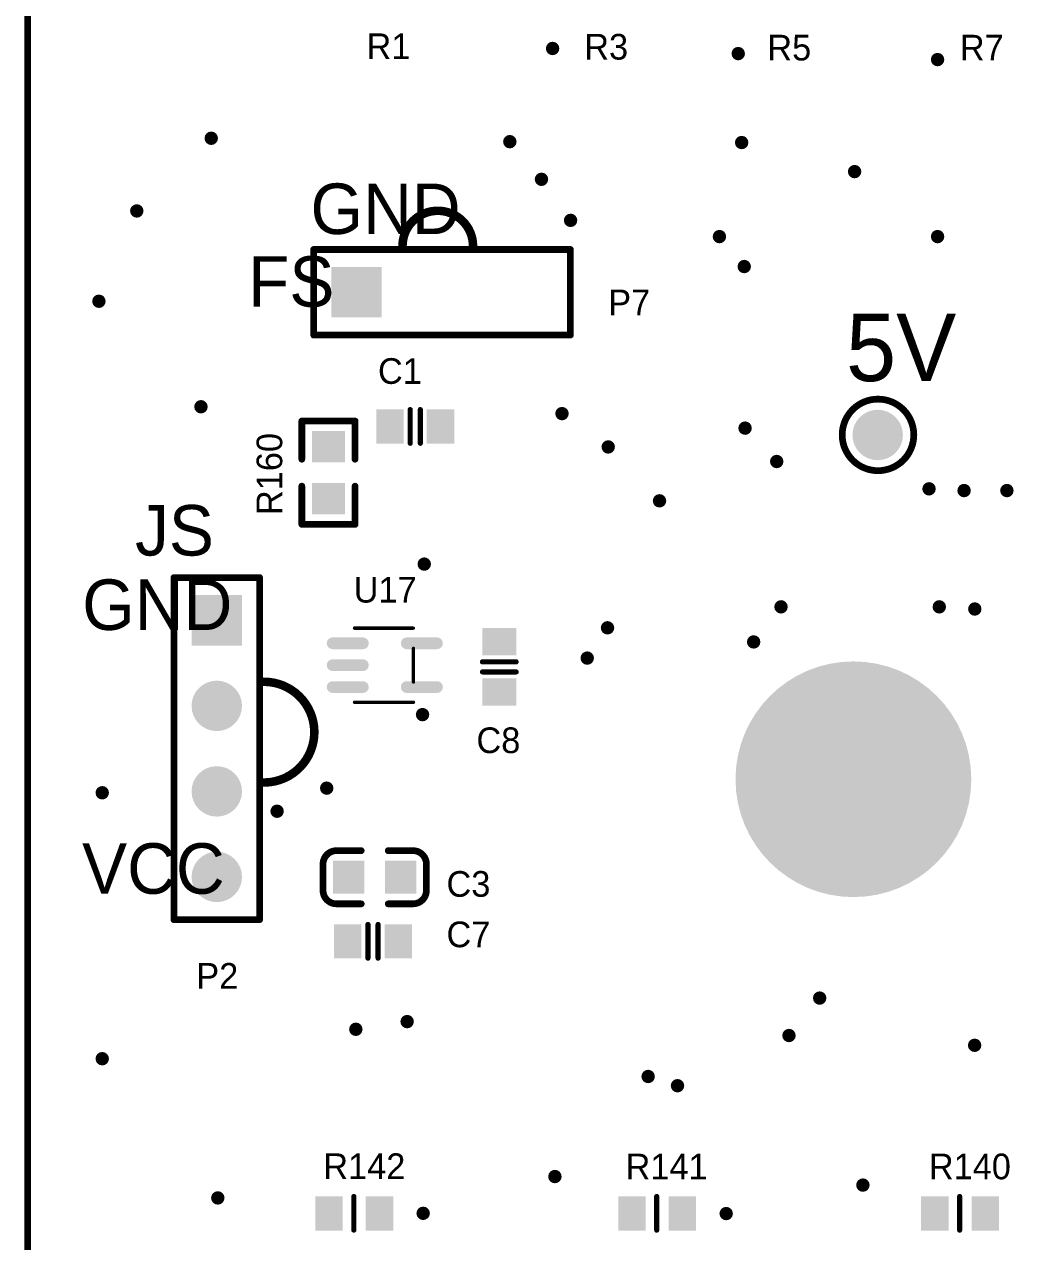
# Model space of a CAD drawing. Header units: millimetres. Extents: x -0.01 to 7.72, y -0.26 to 4.6.
# Drawn here: x -0.004 to 1.152, y 1.743 to 3.166 of the extents above; entities that cross this region are included whole.
import ezdxf

# ---------------------------------------------------------------- set-up
doc = ezdxf.new("R2010")
doc.units = ezdxf.units.MM
doc.header["$MEASUREMENT"] = 0
for name, color, linetype in [('Mechanical1', 6, 'Continuous'), ('MultiLayer', 9, 'Continuous'), ('PadHoleLayer', 156, 'Continuous'), ('TopOverlay', 2, 'Continuous'), ('TopPaste', 8, 'Continuous'), ('ViaHoleLayer', 16, 'Continuous')]:
    doc.layers.add(name, color=color, linetype=linetype)

# ---------------------------------------------------------------- blocks, each defined once
blk = doc.blocks.new('LC_0603_R_1')
at = {"layer": 'TopPaste'}
for points in [[(-0.0486, 0.0193), (-0.012, 0.0193), (-0.012, -0.0193), (-0.0486, -0.0193)], [(0.012, 0.0193), (0.0486, 0.0193), (0.0486, -0.0193), (0.012, -0.0193)]]:
    blk.add_hatch(color=8, dxfattribs=at).paths.add_polyline_path(points)
at = {"layer": 'TopOverlay', "const_width": 0.00787}
for points in [[(-0.0157, 0.0311), (-0.0604, 0.0311)], [(-0.0604, -0.0311), (-0.0604, 0.0311)], [(0.0157, 0.0311), (0.0604, 0.0311)], [(0.0604, -0.0311), (0.0604, 0.0311)], [(-0.0157, -0.0311), (-0.0604, -0.0311)], [(0.0157, -0.0311), (0.0604, -0.0311)]]:
    blk.add_lwpolyline(points, dxfattribs=at)
at = {"layer": 'TopOverlay', "const_width": 0.00394}
for points in [[(-0.0624, 0.0311, 1), (-0.0585, 0.0311, 1)], [(-0.0624, 0.0311, 1), (-0.0585, 0.0311, 1)], [(-0.0177, 0.0311, 1), (-0.0138, 0.0311, 1)], [(0.0138, 0.0311, 1), (0.0177, 0.0311, 1)], [(0.0585, 0.0311, 1), (0.0624, 0.0311, 1)], [(0.0585, 0.0311, 1), (0.0624, 0.0311, 1)], [(-0.0624, -0.0311, 1), (-0.0585, -0.0311, 1)], [(-0.0624, -0.0311, 1), (-0.0585, -0.0311, 1)], [(-0.0177, -0.0311, 1), (-0.0138, -0.0311, 1)], [(0.0138, -0.0311, 1), (0.0177, -0.0311, 1)], [(0.0585, -0.0311, 1), (0.0624, -0.0311, 1)], [(0.0585, -0.0311, 1), (0.0624, -0.0311, 1)]]:
    blk.add_lwpolyline(points, format="xyb", close=True, dxfattribs=at)
blk = doc.blocks.new('C0603SW_6')
at = {"layer": 'TopPaste'}
for points in [[(-0.016, -0.02), (-0.016, 0.02), (0.016, 0.02), (0.016, -0.02)], [(0.043, -0.02), (0.043, 0.02), (0.075, 0.02), (0.075, -0.02)]]:
    blk.add_hatch(color=8, dxfattribs=at).paths.add_polyline_path(points)
at = {"layer": 'TopOverlay', "const_width": 0.006}
for points in [[(0.0236, -0.0197), (0.0236, 0.0197)], [(0.0354, -0.0197), (0.0354, 0.0197)]]:
    blk.add_lwpolyline(points, dxfattribs=at)
at = {"layer": 'TopOverlay', "const_width": 0.003}
for points in [[(0.0221, 0.0197, 1), (0.0251, 0.0197, 1)], [(0.0339, 0.0197, 1), (0.0369, 0.0197, 1)], [(0.0221, -0.0197, 1), (0.0251, -0.0197, 1)], [(0.0339, -0.0197, 1), (0.0369, -0.0197, 1)]]:
    blk.add_lwpolyline(points, format="xyb", close=True, dxfattribs=at)
blk = doc.blocks.new('0603_C_8')
at = {"layer": 'TopPaste'}
for points in [[(-0.0486, 0.0193), (-0.012, 0.0193), (-0.012, -0.0193), (-0.0486, -0.0193)], [(0.012, 0.0193), (0.0486, 0.0193), (0.0486, -0.0193), (0.012, -0.0193)]]:
    blk.add_hatch(color=8, dxfattribs=at).paths.add_polyline_path(points)
at = {"layer": 'TopOverlay', "const_width": 0.00787}
for points in [[(-0.0604, 0.0154, -0.414214), (-0.0447, 0.0311)], [(0.0447, 0.0311, -0.414213), (0.0604, 0.0154)], [(-0.0447, -0.0311, -0.414214), (-0.0604, -0.0154)], [(0.0604, -0.0154, -0.414213), (0.0447, -0.0311)]]:
    blk.add_lwpolyline(points, format="xyb", dxfattribs=at)
for points in [[(-0.0447, 0.0311), (-0.0157, 0.0311)], [(0.0157, 0.0311), (0.0447, 0.0311)], [(-0.0604, -0.0154), (-0.0604, 0.0154)], [(0.0604, -0.0154), (0.0604, 0.0154)], [(-0.0447, -0.0311), (-0.0157, -0.0311)], [(0.0157, -0.0311), (0.0447, -0.0311)]]:
    blk.add_lwpolyline(points, dxfattribs=at)
at = {"layer": 'TopOverlay', "const_width": 0.00394}
for points in [[(-0.0467, 0.0311, 1), (-0.0427, 0.0311, 1)], [(-0.0467, 0.0311, 1), (-0.0427, 0.0311, 1)], [(-0.0177, 0.0311, 1), (-0.0138, 0.0311, 1)], [(0.0138, 0.0311, 1), (0.0177, 0.0311, 1)], [(0.0427, 0.0311, 1), (0.0467, 0.0311, 1)], [(0.0427, 0.0311, 1), (0.0467, 0.0311, 1)], [(-0.0624, 0.0154, 1), (-0.0585, 0.0154, 1)], [(-0.0624, 0.0154, 1), (-0.0585, 0.0154, 1)], [(0.0585, 0.0154, 1), (0.0624, 0.0154, 1)], [(0.0585, 0.0154, 1), (0.0624, 0.0154, 1)], [(-0.0624, -0.0154, 1), (-0.0585, -0.0154, 1)], [(-0.0624, -0.0154, 1), (-0.0585, -0.0154, 1)], [(0.0585, -0.0154, 1), (0.0624, -0.0154, 1)], [(0.0585, -0.0154, 1), (0.0624, -0.0154, 1)], [(-0.0467, -0.0311, 1), (-0.0427, -0.0311, 1)], [(-0.0467, -0.0311, 1), (-0.0427, -0.0311, 1)], [(-0.0177, -0.0311, 1), (-0.0138, -0.0311, 1)], [(0.0138, -0.0311, 1), (0.0177, -0.0311, 1)], [(0.0427, -0.0311, 1), (0.0467, -0.0311, 1)], [(0.0427, -0.0311, 1), (0.0467, -0.0311, 1)]]:
    blk.add_lwpolyline(points, format="xyb", close=True, dxfattribs=at)
blk = doc.blocks.new('C0603SW_12')
at = {"layer": 'TopPaste'}
for points in [[(-0.016, -0.02), (-0.016, 0.02), (0.016, 0.02), (0.016, -0.02)], [(0.043, -0.02), (0.043, 0.02), (0.075, 0.02), (0.075, -0.02)]]:
    blk.add_hatch(color=8, dxfattribs=at).paths.add_polyline_path(points)
at = {"layer": 'TopOverlay', "const_width": 0.006}
for points in [[(0.0236, 0.0197), (0.0236, -0.0197)], [(0.0354, 0.0197), (0.0354, -0.0197)]]:
    blk.add_lwpolyline(points, dxfattribs=at)
at = {"layer": 'TopOverlay', "const_width": 0.003}
for points in [[(0.0221, 0.0197, 1), (0.0251, 0.0197, 1)], [(0.0339, 0.0197, 1), (0.0369, 0.0197, 1)], [(0.0221, -0.0197, 1), (0.0251, -0.0197, 1)], [(0.0339, -0.0197, 1), (0.0369, -0.0197, 1)]]:
    blk.add_lwpolyline(points, format="xyb", close=True, dxfattribs=at)
blk = doc.blocks.new('C0603SW_13')
at = {"layer": 'TopPaste'}
for points in [[(-0.016, -0.02), (-0.016, 0.02), (0.016, 0.02), (0.016, -0.02)], [(0.043, -0.02), (0.043, 0.02), (0.075, 0.02), (0.075, -0.02)]]:
    blk.add_hatch(color=8, dxfattribs=at).paths.add_polyline_path(points)
at = {"layer": 'TopOverlay', "const_width": 0.006}
for points in [[(0.0236, 0.0197), (0.0236, -0.0197)], [(0.0354, 0.0197), (0.0354, -0.0197)]]:
    blk.add_lwpolyline(points, dxfattribs=at)
at = {"layer": 'TopOverlay', "const_width": 0.003}
for points in [[(0.0221, 0.0197, 1), (0.0251, 0.0197, 1)], [(0.0339, 0.0197, 1), (0.0369, 0.0197, 1)], [(0.0221, -0.0197, 1), (0.0251, -0.0197, 1)], [(0.0339, -0.0197, 1), (0.0369, -0.0197, 1)]]:
    blk.add_lwpolyline(points, format="xyb", close=True, dxfattribs=at)
blk = doc.blocks.new('HDR1X4_433MR_73')
at = {"layer": 'MultiLayer'}
blk.add_hatch(color=9, dxfattribs=at).paths.add_polyline_path([(-0.0295, 0.0295), (0.0295, 0.0295), (0.0295, -0.0295), (-0.0295, -0.0295)])
h = blk.add_hatch(color=9, dxfattribs=at)
edge = h.paths.add_edge_path()
edge.add_arc((0.1, 0), 0.0295, 0, 360)
h = blk.add_hatch(color=9, dxfattribs=at)
edge = h.paths.add_edge_path()
edge.add_arc((0.2, 0), 0.0295, 0, 360)
h = blk.add_hatch(color=9, dxfattribs=at)
edge = h.paths.add_edge_path()
edge.add_arc((0.3, 0), 0.0295, 0, 360)
at = {"layer": 'PadHoleLayer'}
h = blk.add_hatch(color=156, dxfattribs=at)
edge = h.paths.add_edge_path()
edge.add_arc((0, 0), 0.0177, 0, 360)
h = blk.add_hatch(color=156, dxfattribs=at)
edge = h.paths.add_edge_path()
edge.add_arc((0.1, 0), 0.0177, 0, 360)
h = blk.add_hatch(color=156, dxfattribs=at)
edge = h.paths.add_edge_path()
edge.add_arc((0.2, 0), 0.0177, 0, 360)
h = blk.add_hatch(color=156, dxfattribs=at)
edge = h.paths.add_edge_path()
edge.add_arc((0.3, 0), 0.0177, 0, 360)
at = {"layer": 'TopOverlay', "const_width": 0.00787}
for points in [[(-0.05, -0.05), (-0.05, 0.05)], [(0.35, 0.05), (-0.05, 0.05)], [(0.35, -0.05), (0.35, 0.05)], [(0.35, -0.05), (-0.05, -0.05)]]:
    blk.add_lwpolyline(points, dxfattribs=at)
at = {"layer": 'TopOverlay', "const_width": 0.00394}
for points in [[(-0.052, 0.05, 1), (-0.048, 0.05, 1)], [(-0.052, 0.05, 1), (-0.048, 0.05, 1)], [(0.348, 0.05, 1), (0.352, 0.05, 1)], [(0.348, 0.05, 1), (0.352, 0.05, 1)], [(-0.052, -0.05, 1), (-0.048, -0.05, 1)], [(-0.052, -0.05, 1), (-0.048, -0.05, 1)], [(0.348, -0.05, 1), (0.352, -0.05, 1)], [(0.348, -0.05, 1), (0.352, -0.05, 1)]]:
    blk.add_lwpolyline(points, format="xyb", close=True, dxfattribs=at)
blk = doc.blocks.new('HDR1X3_433MT_78')
at = {"layer": 'MultiLayer'}
blk.add_hatch(color=9, dxfattribs=at).paths.add_polyline_path([(-0.0295, 0.0295), (0.0295, 0.0295), (0.0295, -0.0295), (-0.0295, -0.0295)])
h = blk.add_hatch(color=9, dxfattribs=at)
edge = h.paths.add_edge_path()
edge.add_arc((0.1, 0), 0.0295, 0, 360)
h = blk.add_hatch(color=9, dxfattribs=at)
edge = h.paths.add_edge_path()
edge.add_arc((0.2, 0), 0.0295, 0, 360)
at = {"layer": 'PadHoleLayer'}
h = blk.add_hatch(color=156, dxfattribs=at)
edge = h.paths.add_edge_path()
edge.add_arc((0, 0), 0.0177, 0, 360)
h = blk.add_hatch(color=156, dxfattribs=at)
edge = h.paths.add_edge_path()
edge.add_arc((0.1, 0), 0.0177, 0, 360)
h = blk.add_hatch(color=156, dxfattribs=at)
edge = h.paths.add_edge_path()
edge.add_arc((0.2, 0), 0.0177, 0, 360)
at = {"layer": 'TopOverlay', "const_width": 0.00787}
for points in [[(-0.05, 0.05), (0.25, 0.05)], [(-0.05, -0.05), (-0.05, 0.05)], [(0.25, -0.05), (0.25, 0.05)], [(-0.05, -0.05), (0.25, -0.05)]]:
    blk.add_lwpolyline(points, dxfattribs=at)
at = {"layer": 'TopOverlay', "const_width": 0.00394}
for points in [[(-0.052, 0.05, 1), (-0.048, 0.05, 1)], [(-0.052, 0.05, 1), (-0.048, 0.05, 1)], [(0.248, 0.05, 1), (0.252, 0.05, 1)], [(0.248, 0.05, 1), (0.252, 0.05, 1)], [(-0.052, -0.05, 1), (-0.048, -0.05, 1)], [(-0.052, -0.05, 1), (-0.048, -0.05, 1)], [(0.248, -0.05, 1), (0.252, -0.05, 1)], [(0.248, -0.05, 1), (0.252, -0.05, 1)]]:
    blk.add_lwpolyline(points, format="xyb", close=True, dxfattribs=at)
blk = doc.blocks.new('R0603SW_241')
at = {"layer": 'TopPaste'}
for points in [[(-0.016, -0.02), (-0.016, 0.02), (0.016, 0.02), (0.016, -0.02)], [(0.043, -0.02), (0.043, 0.02), (0.075, 0.02), (0.075, -0.02)]]:
    blk.add_hatch(color=8, dxfattribs=at).paths.add_polyline_path(points)
at = {"layer": 'TopOverlay', "const_width": 0.006}
blk.add_lwpolyline([(0.029, -0.01937), (0.029, 0.02)], dxfattribs=at)
at = {"layer": 'TopOverlay', "const_width": 0.003}
for points in [[(0.0275, 0.02, 1), (0.0305, 0.02, 1)], [(0.0275, -0.01937, 1), (0.0305, -0.01937, 1)]]:
    blk.add_lwpolyline(points, format="xyb", close=True, dxfattribs=at)
blk = doc.blocks.new('R0603SW_242')
at = {"layer": 'TopPaste'}
for points in [[(-0.016, -0.02), (-0.016, 0.02), (0.016, 0.02), (0.016, -0.02)], [(0.043, -0.02), (0.043, 0.02), (0.075, 0.02), (0.075, -0.02)]]:
    blk.add_hatch(color=8, dxfattribs=at).paths.add_polyline_path(points)
at = {"layer": 'TopOverlay', "const_width": 0.006}
blk.add_lwpolyline([(0.029, -0.01937), (0.029, 0.02)], dxfattribs=at)
at = {"layer": 'TopOverlay', "const_width": 0.003}
for points in [[(0.0275, 0.02, 1), (0.0305, 0.02, 1)], [(0.0275, -0.01937, 1), (0.0305, -0.01937, 1)]]:
    blk.add_lwpolyline(points, format="xyb", close=True, dxfattribs=at)
blk = doc.blocks.new('R0603SW_243')
at = {"layer": 'TopPaste'}
for points in [[(-0.016, -0.02), (-0.016, 0.02), (0.016, 0.02), (0.016, -0.02)], [(0.043, -0.02), (0.043, 0.02), (0.075, 0.02), (0.075, -0.02)]]:
    blk.add_hatch(color=8, dxfattribs=at).paths.add_polyline_path(points)
at = {"layer": 'TopOverlay', "const_width": 0.006}
blk.add_lwpolyline([(0.029, -0.01937), (0.029, 0.02)], dxfattribs=at)
at = {"layer": 'TopOverlay', "const_width": 0.003}
for points in [[(0.0275, 0.02, 1), (0.0305, 0.02, 1)], [(0.0275, -0.01937, 1), (0.0305, -0.01937, 1)]]:
    blk.add_lwpolyline(points, format="xyb", close=True, dxfattribs=at)
blk = doc.blocks.new('SOT353_273')
at = {"layer": 'TopPaste'}
h = blk.add_hatch(color=8, dxfattribs=at)
edge = h.paths.add_edge_path()
edge.add_arc((-0.0256, 0.0256), 0.00689, 270, 450)
edge.add_line((-0.0256, 0.0325), (-0.061, 0.0325))
edge.add_arc((-0.061, 0.0256), 0.00689, 90, 270)
edge.add_line((-0.061, 0.0187), (-0.0256, 0.0187))
h = blk.add_hatch(color=8, dxfattribs=at)
edge = h.paths.add_edge_path()
edge.add_arc((0.061, 0.0256), 0.00689, 270, 450)
edge.add_line((0.061, 0.0325), (0.0256, 0.0325))
edge.add_arc((0.0256, 0.0256), 0.00689, 90, 270)
edge.add_line((0.0256, 0.0187), (0.061, 0.0187))
h = blk.add_hatch(color=8, dxfattribs=at)
edge = h.paths.add_edge_path()
edge.add_arc((-0.0256, 0), 0.00689, 270, 450)
edge.add_line((-0.0256, 0.0069), (-0.061, 0.0069))
edge.add_arc((-0.061, 0), 0.00689, 90, 270)
edge.add_line((-0.061, -0.0069), (-0.0256, -0.0069))
h = blk.add_hatch(color=8, dxfattribs=at)
edge = h.paths.add_edge_path()
edge.add_arc((-0.0256, -0.0256), 0.00689, 270, 450)
edge.add_line((-0.0256, -0.0187), (-0.061, -0.0187))
edge.add_arc((-0.061, -0.0256), 0.00689, 90, 270)
edge.add_line((-0.061, -0.0325), (-0.0256, -0.0325))
h = blk.add_hatch(color=8, dxfattribs=at)
edge = h.paths.add_edge_path()
edge.add_arc((0.061, -0.0256), 0.00689, 270, 450)
edge.add_line((0.061, -0.0187), (0.0256, -0.0187))
edge.add_arc((0.0256, -0.0256), 0.00689, 90, 270)
edge.add_line((0.0256, -0.0325), (0.061, -0.0325))
at = {"layer": 'TopOverlay', "const_width": 0.00394}
for points in [[(-0.0354, 0.0433), (0.0335, 0.0433)], [(0.0335, -0.0197), (0.0335, 0.0197)], [(-0.0354, -0.0433), (-0.0226, -0.0433)], [(-0.0226, -0.0433), (0.0335, -0.0433)], [(0.0335, -0.0433), (0.0335, -0.0433)], [(0.0335, -0.0433), (0.0335, -0.0433)]]:
    blk.add_lwpolyline(points, dxfattribs=at)
at = {"layer": 'TopOverlay', "const_width": 0.00197}
for points in [[(-0.0364, 0.0433, 1), (-0.0344, 0.0433, 1)], [(0.0325, 0.0433, 1), (0.0344, 0.0433, 1)], [(0.0325, 0.0197, 1), (0.0344, 0.0197, 1)], [(0.0325, -0.0197, 1), (0.0344, -0.0197, 1)], [(-0.0364, -0.0433, 1), (-0.0344, -0.0433, 1)], [(-0.0236, -0.0433, 1), (-0.0217, -0.0433, 1)], [(-0.0236, -0.0433, 1), (-0.0217, -0.0433, 1)], [(0.0325, -0.0433, 1), (0.0345, -0.0433, 1)], [(0.0325, -0.0433, 1), (0.0344, -0.0433, 1)], [(0.0325, -0.0433, 1), (0.0344, -0.0433, 1)], [(0.0325, -0.0433, 1), (0.0345, -0.0433, 1)], [(0.0325, -0.0433, 1), (0.0345, -0.0433, 1)]]:
    blk.add_lwpolyline(points, format="xyb", close=True, dxfattribs=at)

msp = doc.modelspace()

# ---------------------------------------------------------------- hatches: boundary and pattern name
at = {"layer": 'MultiLayer'}
h = msp.add_hatch(color=9, dxfattribs=at)
edge = h.paths.add_edge_path()
edge.add_arc((0.993, 2.6861), 0.0295, 0, 360)
h = msp.add_hatch(color=9, dxfattribs=at)
edge = h.paths.add_edge_path()
edge.add_arc((0.9646, 2.2835), 0.1378, 0, 360)
at = {"layer": 'PadHoleLayer'}
h = msp.add_hatch(color=156, dxfattribs=at)
edge = h.paths.add_edge_path()
edge.add_arc((0.993, 2.6861), 0.0157, 0, 360)
h = msp.add_hatch(color=156, dxfattribs=at)
edge = h.paths.add_edge_path()
edge.add_arc((0.9646, 2.2835), 0.0689, 0, 360)
at = {"layer": 'ViaHoleLayer'}
h = msp.add_hatch(color=16, dxfattribs=at)
edge = h.paths.add_edge_path()
edge.add_arc((0.613, 3.1381), 0.00787, 0, 360)
h = msp.add_hatch(color=16, dxfattribs=at)
edge = h.paths.add_edge_path()
edge.add_arc((0.83, 3.1321), 0.00787, 0, 360)
h = msp.add_hatch(color=16, dxfattribs=at)
edge = h.paths.add_edge_path()
edge.add_arc((1.063, 3.1251), 0.00787, 0, 360)
h = msp.add_hatch(color=16, dxfattribs=at)
edge = h.paths.add_edge_path()
edge.add_arc((0.214, 3.0331), 0.00787, 0, 360)
h = msp.add_hatch(color=16, dxfattribs=at)
edge = h.paths.add_edge_path()
edge.add_arc((0.563, 3.0291), 0.00787, 0, 360)
h = msp.add_hatch(color=16, dxfattribs=at)
edge = h.paths.add_edge_path()
edge.add_arc((0.834, 3.0281), 0.00787, 0, 360)
h = msp.add_hatch(color=16, dxfattribs=at)
edge = h.paths.add_edge_path()
edge.add_arc((0.6, 2.9851), 0.00787, 0, 360)
h = msp.add_hatch(color=16, dxfattribs=at)
edge = h.paths.add_edge_path()
edge.add_arc((0.966, 2.9941), 0.00787, 0, 360)
h = msp.add_hatch(color=16, dxfattribs=at)
edge = h.paths.add_edge_path()
edge.add_arc((0.127, 2.9481), 0.00787, 0, 360)
h = msp.add_hatch(color=16, dxfattribs=at)
edge = h.paths.add_edge_path()
edge.add_arc((0.634, 2.9371), 0.00787, 0, 360)
h = msp.add_hatch(color=16, dxfattribs=at)
edge = h.paths.add_edge_path()
edge.add_arc((0.808, 2.9181), 0.00787, 0, 360)
h = msp.add_hatch(color=16, dxfattribs=at)
edge = h.paths.add_edge_path()
edge.add_arc((1.063, 2.9181), 0.00787, 0, 360)
h = msp.add_hatch(color=16, dxfattribs=at)
edge = h.paths.add_edge_path()
edge.add_arc((0.837, 2.8831), 0.00787, 0, 360)
h = msp.add_hatch(color=16, dxfattribs=at)
edge = h.paths.add_edge_path()
edge.add_arc((0.0827, 2.8425), 0.00787, 0, 360)
h = msp.add_hatch(color=16, dxfattribs=at)
edge = h.paths.add_edge_path()
edge.add_arc((0.202, 2.7191), 0.00787, 0, 360)
h = msp.add_hatch(color=16, dxfattribs=at)
edge = h.paths.add_edge_path()
edge.add_arc((0.624, 2.7111), 0.00787, 0, 360)
h = msp.add_hatch(color=16, dxfattribs=at)
edge = h.paths.add_edge_path()
edge.add_arc((0.838, 2.6941), 0.00787, 0, 360)
h = msp.add_hatch(color=16, dxfattribs=at)
edge = h.paths.add_edge_path()
edge.add_arc((0.678, 2.6721), 0.00787, 0, 360)
h = msp.add_hatch(color=16, dxfattribs=at)
edge = h.paths.add_edge_path()
edge.add_arc((0.875, 2.6551), 0.00787, 0, 360)
h = msp.add_hatch(color=16, dxfattribs=at)
edge = h.paths.add_edge_path()
edge.add_arc((1.053, 2.6231), 0.00787, 0, 360)
h = msp.add_hatch(color=16, dxfattribs=at)
edge = h.paths.add_edge_path()
edge.add_arc((1.094, 2.6211), 0.00787, 0, 360)
h = msp.add_hatch(color=16, dxfattribs=at)
edge = h.paths.add_edge_path()
edge.add_arc((1.144, 2.6211), 0.00787, 0, 360)
h = msp.add_hatch(color=16, dxfattribs=at)
edge = h.paths.add_edge_path()
edge.add_arc((0.738, 2.6091), 0.00787, 0, 360)
h = msp.add_hatch(color=16, dxfattribs=at)
edge = h.paths.add_edge_path()
edge.add_arc((0.463, 2.5351), 0.00787, 0, 360)
h = msp.add_hatch(color=16, dxfattribs=at)
edge = h.paths.add_edge_path()
edge.add_arc((0.88, 2.4851), 0.00787, 0, 360)
h = msp.add_hatch(color=16, dxfattribs=at)
edge = h.paths.add_edge_path()
edge.add_arc((1.065, 2.4851), 0.00787, 0, 360)
h = msp.add_hatch(color=16, dxfattribs=at)
edge = h.paths.add_edge_path()
edge.add_arc((1.1065, 2.4826), 0.00787, 0, 360)
h = msp.add_hatch(color=16, dxfattribs=at)
edge = h.paths.add_edge_path()
edge.add_arc((0.6772, 2.4606), 0.00787, 0, 360)
h = msp.add_hatch(color=16, dxfattribs=at)
edge = h.paths.add_edge_path()
edge.add_arc((0.848, 2.4441), 0.00787, 0, 360)
h = msp.add_hatch(color=16, dxfattribs=at)
edge = h.paths.add_edge_path()
edge.add_arc((0.6535, 2.4252), 0.00787, 0, 360)
h = msp.add_hatch(color=16, dxfattribs=at)
edge = h.paths.add_edge_path()
edge.add_arc((0.461, 2.3591), 0.00787, 0, 360)
h = msp.add_hatch(color=16, dxfattribs=at)
edge = h.paths.add_edge_path()
edge.add_arc((0.349, 2.2731), 0.00787, 0, 360)
h = msp.add_hatch(color=16, dxfattribs=at)
edge = h.paths.add_edge_path()
edge.add_arc((0.0866, 2.2677), 0.00787, 0, 360)
h = msp.add_hatch(color=16, dxfattribs=at)
edge = h.paths.add_edge_path()
edge.add_arc((0.291, 2.2461), 0.00787, 0, 360)
h = msp.add_hatch(color=16, dxfattribs=at)
edge = h.paths.add_edge_path()
edge.add_arc((0.9252, 2.0276), 0.00787, 0, 360)
h = msp.add_hatch(color=16, dxfattribs=at)
edge = h.paths.add_edge_path()
edge.add_arc((0.443, 2.0001), 0.00787, 0, 360)
h = msp.add_hatch(color=16, dxfattribs=at)
edge = h.paths.add_edge_path()
edge.add_arc((0.383, 1.9911), 0.00787, 0, 360)
h = msp.add_hatch(color=16, dxfattribs=at)
edge = h.paths.add_edge_path()
edge.add_arc((0.8893, 1.9838), 0.00787, 0, 360)
h = msp.add_hatch(color=16, dxfattribs=at)
edge = h.paths.add_edge_path()
edge.add_arc((1.1063, 1.9724), 0.00787, 0, 360)
h = msp.add_hatch(color=16, dxfattribs=at)
edge = h.paths.add_edge_path()
edge.add_arc((0.0866, 1.9567), 0.00787, 0, 360)
h = msp.add_hatch(color=16, dxfattribs=at)
edge = h.paths.add_edge_path()
edge.add_arc((0.7247, 1.9359), 0.00787, 0, 360)
h = msp.add_hatch(color=16, dxfattribs=at)
edge = h.paths.add_edge_path()
edge.add_arc((0.759, 1.9251), 0.00787, 0, 360)
h = msp.add_hatch(color=16, dxfattribs=at)
edge = h.paths.add_edge_path()
edge.add_arc((0.6157, 1.8189), 0.00787, 0, 360)
h = msp.add_hatch(color=16, dxfattribs=at)
edge = h.paths.add_edge_path()
edge.add_arc((0.9757, 1.8089), 0.00787, 0, 360)
h = msp.add_hatch(color=16, dxfattribs=at)
edge = h.paths.add_edge_path()
edge.add_arc((0.2217, 1.7939), 0.00787, 0, 360)
h = msp.add_hatch(color=16, dxfattribs=at)
edge = h.paths.add_edge_path()
edge.add_arc((0.4617, 1.7759), 0.00787, 0, 360)
h = msp.add_hatch(color=16, dxfattribs=at)
edge = h.paths.add_edge_path()
edge.add_arc((0.8159, 1.7756), 0.00787, 0, 360)

# ---------------------------------------------------------------- linework, layer by layer
at = {"layer": 'Mechanical1', "const_width": 0.00787}
msp.add_lwpolyline([(-0.0005, 3.185), (-0.0005, 0.9724)], dxfattribs=at)
at = {"layer": 'TopOverlay', "const_width": 0.00787}
msp.add_lwpolyline([(-0.0005, 3.185), (-0.0005, 0.9724)], dxfattribs=at)
at = {"layer": 'TopOverlay', "const_width": 0.01}
for points in [[(0.4376, 2.9071, -1), (0.52, 2.9071)], [(0.2756, 2.3975, -1.031213), (0.272, 2.2798)]]:
    msp.add_lwpolyline(points, format="xyb", dxfattribs=at)
at = {"layer": 'TopOverlay'}
for points, const_width in [([(0.4351, 2.9071, 1), (0.4401, 2.9071, 1)], 0.005), ([(0.5175, 2.9071, 1), (0.5225, 2.9071, 1)], 0.005), ([(1.0352, 2.6862, 1), (0.9515, 2.6862, 1)], 0.00787), ([(0.9496, 2.6862, 1), (0.9535, 2.6862, 1)], 0.00394), ([(1.0333, 2.6862, 1), (1.0372, 2.6862, 1)], 0.00394), ([(0.2731, 2.3975, 1), (0.2781, 2.3975, 1)], 0.005), ([(0.2695, 2.2798, 1), (0.2745, 2.2798, 1)], 0.005)]:
    msp.add_lwpolyline(points, format="xyb", close=True, dxfattribs=dict(at, const_width=const_width))

# ---------------------------------------------------------------- block references
for name, p, rotation in [('HDR1X3_433MT_78', (0.3838, 2.853), 360), ('LC_0603_R_1', (0.351, 2.642), 270), ('C0603SW_6', (0.423, 2.6961), 360), ('HDR1X4_433MR_73', (0.2205, 2.4693), 270), ('C0603SW_13', (0.5507, 2.3854), 90), ('C0603SW_12', (0.4326, 2.094), 180), ('R0603SW_243', (0.3517, 1.7756), 360), ('R0603SW_242', (0.7057, 1.7756), 360), ('R0603SW_241', (1.0598, 1.7756), 360)]:
    msp.add_blockref(name, p, dxfattribs=dict(rotation=rotation))
for name, p in [('SOT353_273', (0.4169, 2.4169)), ('0603_C_8', (0.4051, 2.1689))]:
    msp.add_blockref(name, p)

# ---------------------------------------------------------------- texts
for s, p in [('R1', (0.3955, 3.1257)), ('R3', (0.65, 3.1251)), ('R5', (0.864, 3.1241)), ('R7', (1.089, 3.1241)), ('P7', (0.678, 2.8261)), ('C1', (0.4089, 2.7459)), ('U17', (0.3805, 2.4901)), ('C8', (0.524, 2.3141)), ('C3', (0.489, 2.1461)), ('C7', (0.489, 2.0871)), ('P2', (0.1965, 2.0386)), ('R142', (0.345, 1.816)), ('R141', (0.6983, 1.8156)), ('R140', (1.0528, 1.8157))]:
    msp.add_text(s, height=0.03, dxfattribs=at).set_placement(p)
for s, height, rotation, p in [('GND', 0.05906, 360, (0.33, 2.9211)), ('FS', 0.05906, 360, (0.257, 2.8361)), ('5V', 0.07874, 360, (0.956, 2.7491)), ('R160', 0.03, 90, (0.297, 2.5925)), ('JS', 0.05906, 360, (0.125, 2.5451)), ('GND', 0.05906, 360, (0.0632, 2.4581)), ('VCC', 0.05906, 360, (0.063, 2.1496))]:
    msp.add_text(s, height=height, rotation=rotation, dxfattribs=at).set_placement(p)

doc.saveas('drawing.dxf')
